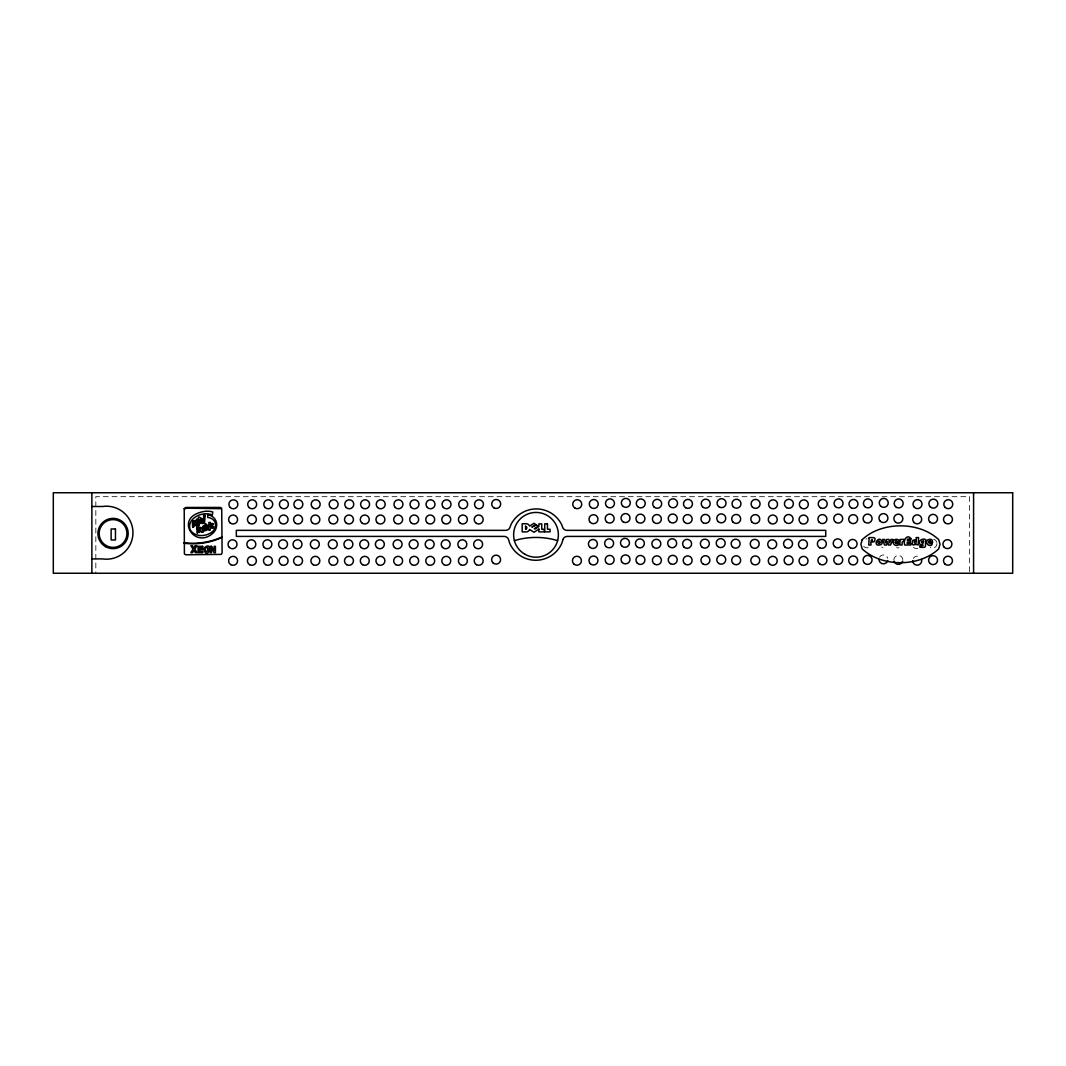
<?xml version="1.0" encoding="UTF-8"?>
<svg xmlns="http://www.w3.org/2000/svg" width="1066" height="1066" viewBox="0 0 1066 1066"><rect width="100%" height="100%" fill="white"/><g stroke="black" fill="none" stroke-linecap="round" stroke-linejoin="round"><path stroke-width="0.75" stroke-dasharray="5 3.75" d="M969.62 571.589L969.62 496.689L95.833 496.689L95.833 573.255M879.543 557.145A4.491 4.491 0 0 1 887.778 558.238M893.868 559.956A4.491 4.491 0 0 1 898.358 555.466A4.491 4.491 0 0 1 902.862 559.956M898.984 547.737A4.491 4.491 0 0 1 896.653 547.737M882.888 547.338A4.491 4.491 0 0 1 881.729 547.178M868.204 547.684A4.491 4.491 0 0 1 863.154 545.592M865.885 539.01A4.491 4.491 0 0 1 867.044 538.863M937.001 543.593A4.491 4.491 0 0 1 930.258 547.484M933.669 539.249A4.491 4.491 0 0 1 936.841 542.434M917.826 548.444A4.491 4.491 0 0 1 913.482 547.271M913.322 558.411A4.491 4.491 0 0 1 919.452 556.758"/><path stroke-width="1.5" d="M184.738 509.188L186.004 508.162L221.128 508.682M91.876 506.497L102.509 506.497A26.503 26.503 0 0 1 132.957 532.694A26.503 26.503 0 0 1 102.509 558.904L91.876 558.904M973.578 492.745L973.578 573.255M91.876 492.745L91.876 573.255M887.778 560.556A4.491 4.491 0 0 1 878.944 559.397M902.702 561.116A4.491 4.491 0 0 1 894.028 561.116M222.101 536.891A70.503 70.503 0 0 1 184.005 542.674M222.101 537.437A70.503 70.503 0 0 1 184.005 543.234M921.557 559.49A4.491 4.491 0 0 1 917.799 565.113A4.491 4.491 0 0 1 912.723 560.649M514.398 540.609A75.18 75.18 0 0 1 557.611 540.609M900.077 540.435L899.851 545.019L902.049 545.019L902.222 541.968L904.061 541.182L903.995 539.369L900.064 539.449L900.077 540.435M199.915 519.648L199.209 525.391L198.489 519.822L197.277 520.328L196.424 519.289L198.476 518.676L198.449 517.17L199.342 517.077L201.367 518.342L199.915 519.648M207.71 514.905L207.697 517.45A9.741 9.741 0 0 1 212.534 519.222L213.6 520.155A7.302 7.302 0 0 1 215.585 524.778L215.212 527.337A10.42 10.42 0 0 1 209.895 533.386C204.592 536.278 197.237 536.664 192.453 532.494A9.288 9.288 0 0 1 189.948 529.136C186.963 517.876 203.366 510.641 212.334 515.078L212.787 511.933L210.215 511.387A21.986 21.986 0 0 0 199.848 512.519C175.104 519.768 195.571 549.643 213.267 532.867A11.313 11.313 0 0 0 216.518 526.764C217.77 521.141 213.52 515.251 207.71 514.905M869.096 538.343L868.777 545.019L871.002 545.019C870.016 538.65 874.053 537.997 871.722 542.181L874.413 541.568L875.106 538.996A1.865 1.865 0 0 0 874.613 538.143A1.972 1.972 0 0 0 873.72 537.637L869.083 537.57L869.096 538.343M205.192 515.424L204.445 523.579L203.513 515.318L205.192 515.424M206.617 525.938L205.885 530.748L205.205 525.698L206.617 525.938M925.555 543.74L925.435 546.165A1.732 1.732 0 0 1 924.369 547.404L919.931 547.324L919.838 545.699C923.809 546.951 924.449 543.847 920.358 544.753C916.827 541.488 922.476 537.624 925.808 539.609L925.555 543.74M193.812 522.993L193.692 527.15L192.666 527.377L192.413 522.58L193.812 522.993M210.308 522.527L210.109 530.295L209.109 530.122C209.775 527.763 206.098 532.28 206.844 528.03C206.191 525.285 210.308 525.311 208.776 522.487L210.308 522.527M198.036 528.563L197.41 533.413L196.624 528.323L198.036 528.563M911.124 538.823L907.419 539.183L907.353 540.449L910.484 540.422L910.377 542.088L907.246 542.114L907.179 543.447L910.924 543.354L910.817 545.019L904.714 545.019C902.729 539.569 907.819 533.6 911.124 538.823M916.36 537.57L916.307 539.396L912.496 540.529L912.23 544.046A2.172 2.172 0 0 0 913.295 544.979L916.174 544.326L918.172 545.019L918.572 537.57L916.36 537.57M895.24 542.447L896.12 543.673L898.638 543.38L898.372 544.966C893.894 547.578 890.67 540.289 895.667 539.343A4.784 4.784 0 0 1 897.452 539.449A2.199 2.199 0 0 1 898.745 540.342L899.064 542.447L895.24 542.447M897.092 541.461C893.535 543.047 896.493 538.983 897.092 541.461M928.779 542.447L929.659 543.673L932.177 543.38L931.911 544.966C927.433 547.578 924.209 540.289 929.206 539.343A4.784 4.784 0 0 1 930.991 539.449A2.199 2.199 0 0 1 932.284 540.342L932.603 542.447L928.779 542.447M930.631 541.461C927.074 543.047 930.032 538.983 930.631 541.461M923.582 540.982C923.849 546.378 918.879 540.795 923.582 540.982M204.819 549.017C207.15 557.358 210.069 542.861 204.819 549.017M916.227 540.808C916.733 546.485 911.257 540.848 916.227 540.808M203.513 548.777C208.376 563.394 213.68 537.744 203.513 548.777M882.275 542.154L882.088 543.26A2.758 2.758 0 0 1 880.982 544.646C871.015 547.884 878.97 533.2 882.275 542.154M211.987 525.218L212.574 524.206L211.987 525.218M208.283 526.844L208.11 528.829L208.909 525.991L208.283 526.844M199.982 529.655L199.275 532.534L198.542 527.177L200.022 527.177L200.035 528.443L201.714 527.697C203.593 535.678 200.048 531.428 199.982 529.655M210.722 525.112L210.988 527.963L213.12 528.203L213.72 526.737L212.027 527.497L211.774 526.591L213.56 523.832L211.734 523.406L210.722 525.112M195.664 523.046L194.918 525.938L194.225 520.568L195.704 520.568L195.731 521.834L197.383 521.074L197.796 525.844L196.864 525.751L196.251 522.22L195.664 523.046M201.78 520.301C201.461 522.5 203.446 517.756 201.78 520.301M200.555 520.075L200.714 523.206L202.767 523.553C205.432 520.501 199.036 523.579 202.767 521.021L202.9 518.622L201.234 518.849L200.555 520.075M184.218 508.535L184.391 553.96L185.857 554.773L221.288 554.387L222.101 552.921L221.715 508.269L220.249 507.456L185.857 507.456L184.218 508.535M203.593 527.87L204.952 529.989L203.153 532.161L202.567 531.534L203.686 529.655L202.22 527.603L203.153 526.058C204.765 524.166 205.405 527.377 203.593 527.87M562.928 539.609L562.009 542.821A28.476 28.476 0 0 1 509.508 542.821L508.629 539.769A4.637 4.637 0 0 0 504.165 536.411L236.332 536.411L236.332 530.348L505.764 530.348A4.424 4.424 0 0 0 509.908 527.47L511.014 524.499A28.342 28.342 0 0 1 561.622 524.499L562.715 527.43A4.491 4.491 0 0 0 566.925 530.348L825.737 530.348L825.737 536.411L567.179 536.411A4.424 4.424 0 0 0 562.928 539.609M862.221 539.623L860.875 544.26L862.221 548.897C881.675 567.285 919.238 567.285 938.693 548.897L940.039 544.26L938.693 539.623C919.238 521.247 881.675 521.247 862.221 539.623M886.006 541.755L885.646 542.874L884.74 539.449L882.701 539.449L884.553 545.019L886.552 545.019L887.738 541.728L888.498 545.019L890.576 545.019L892.935 539.449L890.91 539.449L889.737 542.874L888.897 539.449L886.792 539.449L886.006 541.755M879.943 542.887L878.917 543.62L877.944 542.914A2.025 2.025 0 0 1 877.998 541.621L879.037 540.915L880.063 541.808A2.092 2.092 0 0 1 879.943 542.887M195.358 545.685L193.932 548.137L192.506 545.685L190.841 545.685L193.039 549.11L190.841 552.694L192.506 552.694L193.932 550.269L195.371 552.694L197.037 552.694L194.825 549.11L197.037 545.685L195.358 545.685M192.653 520.941L193.266 522.167L193.932 521.381L192.653 520.941M196.983 526.804C195.784 529.362 200.048 526.591 196.983 526.804M205.725 523.952C204.206 524.765 206.498 526.271 206.804 524.685L205.725 523.952M538.876 529.096L533.986 532.294L529.589 529.482A3.544 3.544 0 0 1 526.231 531.881L522.18 531.881L522.18 523.766L526.231 523.766A3.638 3.638 0 0 1 529.629 526.111L533.986 523.286L535.785 524.539L531.854 527.097L536.385 525.005L538.183 526.164L534.332 528.656L534.919 529.016L538.876 526.551L538.876 523.872L541.755 523.872L541.755 529.296L544.233 529.296L544.233 531.881L538.876 531.881L538.876 529.096M1012.7 492.745L53.3 492.745L53.3 573.255L1012.7 573.255L1012.7 492.745M547.458 523.832L544.739 523.832L544.739 531.841L550.056 531.841L550.056 529.242L547.458 529.242L547.458 523.832M525.578 526.258L525.578 529.389A1.599 1.599 0 0 0 525.578 526.258M115.461 528.989L111.131 528.989L111.131 539.969L115.461 539.969L115.461 528.989M202.713 546.325L198.089 546.325L198.089 552.694L202.873 552.694L202.873 551.522L199.382 551.522L199.382 549.869L202.433 549.869L202.433 548.79L199.382 548.79L199.382 547.431L202.713 547.431L202.713 546.325M211.561 546.325L210.189 546.325L210.189 552.694L211.481 552.694L211.481 548.31L214.079 552.694L215.439 552.694L215.439 546.325L214.146 546.325L214.146 550.696L211.561 546.325M105.481 546.618A15.137 15.137 0 0 0 128.186 533.506A15.137 15.137 0 0 0 105.481 520.395A15.137 15.137 0 0 0 105.481 546.618M106.107 545.525A13.871 13.871 0 0 0 126.921 533.506A13.871 13.871 0 0 0 106.107 521.487A13.871 13.871 0 0 0 106.107 545.525M653.165 546.951A4.491 4.491 0 0 0 660.68 544.939A4.491 4.491 0 0 0 655.177 539.436A4.491 4.491 0 0 0 653.165 546.951M719.004 563.568A4.491 4.491 0 0 0 725.746 559.677A4.491 4.491 0 0 0 719.004 555.786A4.491 4.491 0 0 0 719.004 563.568M653.711 522.18A4.491 4.491 0 0 0 661.226 520.168A4.491 4.491 0 0 0 655.723 514.678A4.491 4.491 0 0 0 653.711 522.18M880.569 506.044A4.491 4.491 0 0 0 888.085 504.031A4.491 4.491 0 0 0 882.581 498.528A4.491 4.491 0 0 0 880.569 506.044M864.419 521.767A4.491 4.491 0 0 0 871.935 519.755A4.491 4.491 0 0 0 866.431 514.252A4.491 4.491 0 0 0 864.419 521.767M880.263 521.261A4.491 4.491 0 0 0 887.778 519.249A4.491 4.491 0 0 0 882.275 513.745A4.491 4.491 0 0 0 880.263 521.261M895.493 506.603A4.491 4.491 0 0 0 903.009 504.591A4.491 4.491 0 0 0 897.505 499.088A4.491 4.491 0 0 0 895.493 506.603M719.31 507.043A4.491 4.491 0 0 0 726.053 503.152A4.491 4.491 0 0 0 719.31 499.261A4.491 4.491 0 0 0 719.31 507.043M864.726 506.55A4.491 4.491 0 0 0 872.241 504.538A4.491 4.491 0 0 0 866.738 499.048A4.491 4.491 0 0 0 864.726 506.55M864.419 563.075A4.491 4.491 0 0 0 871.935 561.062A4.491 4.491 0 0 0 866.431 555.559A4.491 4.491 0 0 0 864.419 563.075M733.008 522.1A4.491 4.491 0 0 0 740.524 520.088A4.491 4.491 0 0 0 735.02 514.585A4.491 4.491 0 0 0 733.008 522.1M622.344 562.555A4.491 4.491 0 0 0 629.859 560.543A4.491 4.491 0 0 0 624.356 555.04A4.491 4.491 0 0 0 622.344 562.555M622.651 506.03A4.491 4.491 0 0 0 630.166 504.018A4.491 4.491 0 0 0 624.663 498.515A4.491 4.491 0 0 0 622.651 506.03M621.798 546.005A4.491 4.491 0 0 0 629.313 543.98A4.491 4.491 0 0 0 623.81 538.49A4.491 4.491 0 0 0 621.798 546.005M606.807 506.537A4.491 4.491 0 0 0 614.322 504.524A4.491 4.491 0 0 0 608.819 499.021A4.491 4.491 0 0 0 606.807 506.537M606.501 521.754A4.491 4.491 0 0 0 614.016 519.742A4.491 4.491 0 0 0 608.513 514.238A4.491 4.491 0 0 0 606.501 521.754M654.644 564.207A4.491 4.491 0 0 0 661.386 560.33A4.491 4.491 0 0 0 654.644 556.439A4.491 4.491 0 0 0 654.644 564.207M605.954 546.512A4.491 4.491 0 0 0 613.47 544.499A4.491 4.491 0 0 0 607.966 538.996A4.491 4.491 0 0 0 605.954 546.512M669.555 521.674A4.491 4.491 0 0 0 677.07 519.662A4.491 4.491 0 0 0 671.58 514.158A4.491 4.491 0 0 0 669.555 521.674M683.932 547.005A4.491 4.491 0 0 0 691.448 544.979A4.491 4.491 0 0 0 685.944 539.489A4.491 4.491 0 0 0 683.932 547.005M606.501 563.061A4.491 4.491 0 0 0 614.016 561.049A4.491 4.491 0 0 0 608.513 555.546A4.491 4.491 0 0 0 606.501 563.061M732.462 546.858A4.491 4.491 0 0 0 739.977 544.846A4.491 4.491 0 0 0 734.474 539.343A4.491 4.491 0 0 0 732.462 546.858M733.315 506.896A4.491 4.491 0 0 0 740.83 504.884A4.491 4.491 0 0 0 735.327 499.381A4.491 4.491 0 0 0 733.315 506.896M733.008 563.421A4.491 4.491 0 0 0 740.524 561.409A4.491 4.491 0 0 0 735.02 555.906A4.491 4.491 0 0 0 733.008 563.421M800.659 507.523A4.491 4.491 0 0 0 808.175 505.497A4.491 4.491 0 0 0 802.671 500.007A4.491 4.491 0 0 0 800.659 507.523M623.277 521.954A4.491 4.491 0 0 0 630.019 518.063A4.491 4.491 0 0 0 623.277 514.172A4.491 4.491 0 0 0 623.277 521.954M929.885 563.328A4.491 4.491 0 0 0 937.4 561.302A4.491 4.491 0 0 0 931.897 555.812A4.491 4.491 0 0 0 929.885 563.328M930.192 506.803A4.491 4.491 0 0 0 937.707 504.791A4.491 4.491 0 0 0 932.204 499.288A4.491 4.491 0 0 0 930.192 506.803M636.722 546.565A4.491 4.491 0 0 0 644.237 544.553A4.491 4.491 0 0 0 638.734 539.05A4.491 4.491 0 0 0 636.722 546.565M637.575 506.59A4.491 4.491 0 0 0 645.09 504.578A4.491 4.491 0 0 0 639.587 499.075A4.491 4.491 0 0 0 637.575 506.59M637.268 521.807A4.491 4.491 0 0 0 644.783 519.782A4.491 4.491 0 0 0 639.294 514.292A4.491 4.491 0 0 0 637.268 521.807M684.492 522.233A4.491 4.491 0 0 0 692.007 520.221A4.491 4.491 0 0 0 686.504 514.718A4.491 4.491 0 0 0 684.492 522.233M703.16 564.074A4.491 4.491 0 0 0 709.903 560.183A4.491 4.491 0 0 0 703.16 556.305A4.491 4.491 0 0 0 703.16 564.074M703.174 522.766A4.491 4.491 0 0 0 709.903 518.875A4.491 4.491 0 0 0 703.174 514.985A4.491 4.491 0 0 0 703.174 522.766M718.084 521.54A4.491 4.491 0 0 0 725.6 519.528A4.491 4.491 0 0 0 720.096 514.025A4.491 4.491 0 0 0 718.084 521.54M637.268 563.115A4.491 4.491 0 0 0 644.783 561.102A4.491 4.491 0 0 0 639.28 555.599A4.491 4.491 0 0 0 637.268 563.115M685.718 507.749A4.491 4.491 0 0 0 692.46 503.858A4.491 4.491 0 0 0 685.718 499.967A4.491 4.491 0 0 0 685.718 507.749M684.479 563.554A4.491 4.491 0 0 0 691.994 561.542A4.491 4.491 0 0 0 686.491 556.039A4.491 4.491 0 0 0 684.479 563.554M769.572 563.994A4.491 4.491 0 0 0 777.087 561.969A4.491 4.491 0 0 0 771.584 556.479A4.491 4.491 0 0 0 769.572 563.994M785.429 522.167A4.491 4.491 0 0 0 792.944 520.155A4.491 4.491 0 0 0 787.441 514.651A4.491 4.491 0 0 0 785.429 522.167M770.505 523.393A4.491 4.491 0 0 0 777.247 519.502A4.491 4.491 0 0 0 770.505 515.611A4.491 4.491 0 0 0 770.505 523.393M785.415 563.474A4.491 4.491 0 0 0 792.931 561.462A4.491 4.491 0 0 0 787.428 555.959A4.491 4.491 0 0 0 785.415 563.474M769.026 547.431A4.491 4.491 0 0 0 776.541 545.419A4.491 4.491 0 0 0 771.038 539.916A4.491 4.491 0 0 0 769.026 547.431M786.655 507.669A4.491 4.491 0 0 0 793.397 503.778A4.491 4.491 0 0 0 786.655 499.887A4.491 4.491 0 0 0 786.655 507.669M769.879 507.469A4.491 4.491 0 0 0 777.394 505.457A4.491 4.491 0 0 0 771.891 499.954A4.491 4.491 0 0 0 769.879 507.469M784.869 546.925A4.491 4.491 0 0 0 792.384 544.913A4.491 4.491 0 0 0 786.881 539.409A4.491 4.491 0 0 0 784.869 546.925M394.98 522.673A4.491 4.491 0 0 0 402.495 520.661A4.491 4.491 0 0 0 396.992 515.171A4.491 4.491 0 0 0 394.98 522.673M249.631 564.7A4.491 4.491 0 0 0 256.373 560.823A4.491 4.491 0 0 0 249.631 556.932A4.491 4.491 0 0 0 249.631 564.7M331.086 564.7A4.491 4.491 0 0 0 337.829 560.823A4.491 4.491 0 0 0 331.086 556.932A4.491 4.491 0 0 0 331.086 564.7M476.449 523.393A4.491 4.491 0 0 0 483.191 519.502A4.491 4.491 0 0 0 476.449 515.611A4.491 4.491 0 0 0 476.449 523.393M476.449 564.7A4.491 4.491 0 0 0 483.178 560.823A4.491 4.491 0 0 0 476.449 556.932A4.491 4.491 0 0 0 476.449 564.7M281.344 564.7A4.491 4.491 0 0 0 288.087 560.823A4.491 4.491 0 0 0 281.344 556.932A4.491 4.491 0 0 0 281.344 564.7M280.718 507.469A4.491 4.491 0 0 0 288.233 505.457A4.491 4.491 0 0 0 282.73 499.954A4.491 4.491 0 0 0 280.718 507.469M395.899 564.7A4.491 4.491 0 0 0 402.642 560.823A4.491 4.491 0 0 0 395.899 556.932A4.491 4.491 0 0 0 395.899 564.7M248.151 547.444A4.491 4.491 0 0 0 255.667 545.432A4.491 4.491 0 0 0 250.164 539.929A4.491 4.491 0 0 0 248.151 547.444M248.711 522.673A4.491 4.491 0 0 0 256.226 520.661A4.491 4.491 0 0 0 250.723 515.171A4.491 4.491 0 0 0 248.711 522.673M279.865 547.444A4.491 4.491 0 0 0 287.38 545.432A4.491 4.491 0 0 0 281.877 539.929A4.491 4.491 0 0 0 279.865 547.444M459.166 547.444A4.491 4.491 0 0 0 466.681 545.432A4.491 4.491 0 0 0 461.178 539.929A4.491 4.491 0 0 0 459.166 547.444M280.411 522.673A4.491 4.491 0 0 0 287.927 520.661A4.491 4.491 0 0 0 282.437 515.171A4.491 4.491 0 0 0 280.411 522.673M395.273 507.469A4.491 4.491 0 0 0 402.788 505.457A4.491 4.491 0 0 0 397.298 499.954A4.491 4.491 0 0 0 395.273 507.469M345.237 547.444A4.491 4.491 0 0 0 352.753 545.432A4.491 4.491 0 0 0 347.263 539.929A4.491 4.491 0 0 0 345.237 547.444M249.004 507.469A4.491 4.491 0 0 0 256.52 505.457A4.491 4.491 0 0 0 251.016 499.954A4.491 4.491 0 0 0 249.004 507.469M345.797 522.673A4.491 4.491 0 0 0 353.312 520.661A4.491 4.491 0 0 0 347.809 515.171A4.491 4.491 0 0 0 345.797 522.673M459.713 522.673A4.491 4.491 0 0 0 467.228 520.661A4.491 4.491 0 0 0 461.725 515.171A4.491 4.491 0 0 0 459.713 522.673M460.645 564.7A4.491 4.491 0 0 0 467.374 560.823A4.491 4.491 0 0 0 460.645 556.932A4.491 4.491 0 0 0 460.645 564.7M346.716 564.7A4.491 4.491 0 0 0 353.459 560.823A4.491 4.491 0 0 0 346.716 556.932A4.491 4.491 0 0 0 346.716 564.7M330.46 507.469A4.491 4.491 0 0 0 337.975 505.457A4.491 4.491 0 0 0 332.472 499.954A4.491 4.491 0 0 0 330.46 507.469M346.104 507.469A4.491 4.491 0 0 0 353.619 505.457A4.491 4.491 0 0 0 348.116 499.954A4.491 4.491 0 0 0 346.104 507.469M329.607 547.444A4.491 4.491 0 0 0 337.123 545.432A4.491 4.491 0 0 0 331.619 539.929A4.491 4.491 0 0 0 329.607 547.444M460.019 507.469A4.491 4.491 0 0 0 467.534 505.457A4.491 4.491 0 0 0 462.031 499.954A4.491 4.491 0 0 0 460.019 507.469M394.42 547.444A4.491 4.491 0 0 0 401.935 545.432A4.491 4.491 0 0 0 396.432 539.929A4.491 4.491 0 0 0 394.42 547.444M330.154 522.673A4.491 4.491 0 0 0 337.669 520.661A4.491 4.491 0 0 0 332.166 515.171A4.491 4.491 0 0 0 330.154 522.673M474.97 547.444A4.491 4.491 0 0 0 482.485 545.432A4.491 4.491 0 0 0 476.982 539.929A4.491 4.491 0 0 0 474.97 547.444M590.604 507.176A4.491 4.491 0 0 0 598.106 505.151A4.491 4.491 0 0 0 592.616 499.661A4.491 4.491 0 0 0 590.604 507.176M590.284 563.687A4.491 4.491 0 0 0 597.799 561.675A4.491 4.491 0 0 0 592.31 556.172A4.491 4.491 0 0 0 590.284 563.687M589.738 547.138A4.491 4.491 0 0 0 597.253 545.126A4.491 4.491 0 0 0 591.75 539.623A4.491 4.491 0 0 0 589.738 547.138M377.244 522.673A4.491 4.491 0 0 0 384.759 520.661A4.491 4.491 0 0 0 379.256 515.171A4.491 4.491 0 0 0 377.244 522.673M411.942 564.7A4.491 4.491 0 0 0 418.671 560.823A4.491 4.491 0 0 0 411.942 556.932A4.491 4.491 0 0 0 411.942 564.7M376.684 547.444A4.491 4.491 0 0 0 384.2 545.432A4.491 4.491 0 0 0 378.697 539.929A4.491 4.491 0 0 0 376.684 547.444M411.316 507.469A4.491 4.491 0 0 0 418.831 505.457A4.491 4.491 0 0 0 413.328 499.954A4.491 4.491 0 0 0 411.316 507.469M295.815 564.7A4.491 4.491 0 0 0 302.557 560.823A4.491 4.491 0 0 0 295.815 556.932A4.491 4.491 0 0 0 295.815 564.7M312.498 507.469A4.491 4.491 0 0 0 320.013 505.457A4.491 4.491 0 0 0 314.51 499.954A4.491 4.491 0 0 0 312.498 507.469M378.163 564.7A4.491 4.491 0 0 0 384.906 560.823A4.491 4.491 0 0 0 378.163 556.932A4.491 4.491 0 0 0 378.163 564.7M377.537 507.469A4.491 4.491 0 0 0 385.053 505.457A4.491 4.491 0 0 0 379.549 499.954A4.491 4.491 0 0 0 377.537 507.469M229.91 522.673A4.491 4.491 0 0 0 237.425 520.661A4.491 4.491 0 0 0 231.922 515.171A4.491 4.491 0 0 0 229.91 522.673M426.493 547.444A4.491 4.491 0 0 0 434.009 545.432A4.491 4.491 0 0 0 428.505 539.929A4.491 4.491 0 0 0 426.493 547.444M313.124 564.7A4.491 4.491 0 0 0 319.853 560.823A4.491 4.491 0 0 0 313.124 556.932A4.491 4.491 0 0 0 313.124 564.7M230.216 507.469A4.491 4.491 0 0 0 237.731 505.457A4.491 4.491 0 0 0 232.228 499.954A4.491 4.491 0 0 0 230.216 507.469M443.083 522.673A4.491 4.491 0 0 0 450.598 520.661A4.491 4.491 0 0 0 445.095 515.171A4.491 4.491 0 0 0 443.083 522.673M229.35 547.444A4.491 4.491 0 0 0 236.865 545.432A4.491 4.491 0 0 0 231.362 539.929A4.491 4.491 0 0 0 229.35 547.444M427.972 564.7A4.491 4.491 0 0 0 434.701 560.823A4.491 4.491 0 0 0 427.972 556.932A4.491 4.491 0 0 0 427.972 564.7M444.002 564.7A4.491 4.491 0 0 0 450.745 560.823A4.491 4.491 0 0 0 444.002 556.932A4.491 4.491 0 0 0 444.002 564.7M295.189 507.469A4.491 4.491 0 0 0 302.704 505.457A4.491 4.491 0 0 0 297.201 499.954A4.491 4.491 0 0 0 295.189 507.469M410.463 547.444A4.491 4.491 0 0 0 417.979 545.432A4.491 4.491 0 0 0 412.475 539.929A4.491 4.491 0 0 0 410.463 547.444M411.01 522.673A4.491 4.491 0 0 0 418.525 520.661A4.491 4.491 0 0 0 413.022 515.171A4.491 4.491 0 0 0 411.01 522.673M442.523 547.444A4.491 4.491 0 0 0 450.039 545.432A4.491 4.491 0 0 0 444.535 539.929A4.491 4.491 0 0 0 442.523 547.444M427.04 522.673A4.491 4.491 0 0 0 434.555 520.661A4.491 4.491 0 0 0 429.052 515.171A4.491 4.491 0 0 0 427.04 522.673M427.346 507.469A4.491 4.491 0 0 0 434.861 505.457A4.491 4.491 0 0 0 429.358 499.954A4.491 4.491 0 0 0 427.346 507.469M493.944 507.856A4.491 4.491 0 0 0 500.687 503.965A4.491 4.491 0 0 0 493.944 500.074A4.491 4.491 0 0 0 493.944 507.856M475.822 507.469A4.491 4.491 0 0 0 483.338 505.457A4.491 4.491 0 0 0 477.835 499.954A4.491 4.491 0 0 0 475.822 507.469M230.829 564.7A4.491 4.491 0 0 0 237.571 560.823A4.491 4.491 0 0 0 230.829 556.932A4.491 4.491 0 0 0 230.829 564.7M443.376 507.469A4.491 4.491 0 0 0 450.891 505.457A4.491 4.491 0 0 0 445.401 499.954A4.491 4.491 0 0 0 443.376 507.469M492.945 562.808A4.491 4.491 0 0 0 500.447 560.796A4.491 4.491 0 0 0 494.957 555.293A4.491 4.491 0 0 0 492.945 562.808M669.861 506.47A4.491 4.491 0 0 0 677.376 504.458A4.491 4.491 0 0 0 671.873 498.955A4.491 4.491 0 0 0 669.861 506.47M751.557 547.018A4.491 4.491 0 0 0 759.072 545.006A4.491 4.491 0 0 0 753.569 539.503A4.491 4.491 0 0 0 751.557 547.018M752.103 563.581A4.491 4.491 0 0 0 759.618 561.555A4.491 4.491 0 0 0 754.115 556.066A4.491 4.491 0 0 0 752.103 563.581M669.008 546.432A4.491 4.491 0 0 0 676.524 544.42A4.491 4.491 0 0 0 671.02 538.916A4.491 4.491 0 0 0 669.008 546.432M654.018 506.976A4.491 4.491 0 0 0 661.533 504.964A4.491 4.491 0 0 0 656.03 499.461A4.491 4.491 0 0 0 654.018 506.976M752.409 507.056A4.491 4.491 0 0 0 759.925 505.044A4.491 4.491 0 0 0 754.422 499.541A4.491 4.491 0 0 0 752.409 507.056M752.103 522.26A4.491 4.491 0 0 0 759.618 520.248A4.491 4.491 0 0 0 754.128 514.745A4.491 4.491 0 0 0 752.103 522.26M670.487 563.701A4.491 4.491 0 0 0 677.23 559.81A4.491 4.491 0 0 0 670.487 555.919A4.491 4.491 0 0 0 670.487 563.701M265.701 564.7A4.491 4.491 0 0 0 272.443 560.823A4.491 4.491 0 0 0 265.701 556.932A4.491 4.491 0 0 0 265.701 564.7M265.088 507.469A4.491 4.491 0 0 0 272.603 505.457A4.491 4.491 0 0 0 267.1 499.954A4.491 4.491 0 0 0 265.088 507.469M264.221 547.444A4.491 4.491 0 0 0 271.737 545.432A4.491 4.491 0 0 0 266.233 539.929A4.491 4.491 0 0 0 264.221 547.444M264.781 522.673A4.491 4.491 0 0 0 272.296 520.661A4.491 4.491 0 0 0 266.793 515.171A4.491 4.491 0 0 0 264.781 522.673M836.01 522.473A4.491 4.491 0 0 0 842.74 518.582A4.491 4.491 0 0 0 836.01 514.691A4.491 4.491 0 0 0 836.01 522.473M851.241 507.816A4.491 4.491 0 0 0 857.97 503.925A4.491 4.491 0 0 0 851.241 500.047A4.491 4.491 0 0 0 851.241 507.816M835.384 506.55A4.491 4.491 0 0 0 842.9 504.538A4.491 4.491 0 0 0 837.396 499.035A4.491 4.491 0 0 0 835.384 506.55M850.375 547.791A4.491 4.491 0 0 0 857.117 543.9A4.491 4.491 0 0 0 850.375 540.009A4.491 4.491 0 0 0 850.375 547.791M850.002 563.634A4.491 4.491 0 0 0 857.517 561.622A4.491 4.491 0 0 0 852.014 556.119A4.491 4.491 0 0 0 850.002 563.634M819.607 547.737A4.491 4.491 0 0 0 826.35 543.847A4.491 4.491 0 0 0 819.607 539.956A4.491 4.491 0 0 0 819.607 547.737M834.518 546.512A4.491 4.491 0 0 0 842.033 544.499A4.491 4.491 0 0 0 836.53 538.996A4.491 4.491 0 0 0 834.518 546.512M835.997 563.781A4.491 4.491 0 0 0 842.74 559.89A4.491 4.491 0 0 0 835.997 555.999A4.491 4.491 0 0 0 835.997 563.781M819.234 522.26A4.491 4.491 0 0 0 826.75 520.248A4.491 4.491 0 0 0 821.246 514.745A4.491 4.491 0 0 0 819.234 522.26M820.46 507.776A4.491 4.491 0 0 0 827.203 503.885A4.491 4.491 0 0 0 820.46 499.994A4.491 4.491 0 0 0 820.46 507.776M820.154 564.287A4.491 4.491 0 0 0 826.896 560.396A4.491 4.491 0 0 0 820.154 556.519A4.491 4.491 0 0 0 820.154 564.287M850.002 522.313A4.491 4.491 0 0 0 857.517 520.301A4.491 4.491 0 0 0 852.014 514.798A4.491 4.491 0 0 0 850.002 522.313M801.286 523.446A4.491 4.491 0 0 0 808.015 519.555A4.491 4.491 0 0 0 801.286 515.664A4.491 4.491 0 0 0 801.286 523.446M573.748 563.914A4.491 4.491 0 0 0 581.263 561.902A4.491 4.491 0 0 0 575.76 556.399A4.491 4.491 0 0 0 573.748 563.914M914.348 507.309A4.491 4.491 0 0 0 921.863 505.297A4.491 4.491 0 0 0 916.36 499.794A4.491 4.491 0 0 0 914.348 507.309M717.525 546.298A4.491 4.491 0 0 0 725.04 544.286A4.491 4.491 0 0 0 719.55 538.783A4.491 4.491 0 0 0 717.525 546.298M701.681 546.818A4.491 4.491 0 0 0 709.196 544.793A4.491 4.491 0 0 0 703.693 539.303A4.491 4.491 0 0 0 701.681 546.818M914.042 522.513A4.491 4.491 0 0 0 921.557 520.501A4.491 4.491 0 0 0 916.054 514.998A4.491 4.491 0 0 0 914.042 522.513M702.547 506.843A4.491 4.491 0 0 0 710.063 504.831A4.491 4.491 0 0 0 704.559 499.328A4.491 4.491 0 0 0 702.547 506.843M799.793 547.484A4.491 4.491 0 0 0 807.308 545.472A4.491 4.491 0 0 0 801.805 539.969A4.491 4.491 0 0 0 799.793 547.484M574.987 508.109A4.491 4.491 0 0 0 581.73 504.218A4.491 4.491 0 0 0 574.987 500.327A4.491 4.491 0 0 0 574.987 508.109M294.896 522.673A4.491 4.491 0 0 0 302.411 520.661A4.491 4.491 0 0 0 296.908 515.171A4.491 4.491 0 0 0 294.896 522.673M361.054 547.444A4.491 4.491 0 0 0 368.57 545.432A4.491 4.491 0 0 0 363.066 539.929A4.491 4.491 0 0 0 361.054 547.444M590.298 522.38A4.491 4.491 0 0 0 597.813 520.368A4.491 4.491 0 0 0 592.31 514.865A4.491 4.491 0 0 0 590.298 522.38M361.601 522.673A4.491 4.491 0 0 0 369.116 520.661A4.491 4.491 0 0 0 363.613 515.171A4.491 4.491 0 0 0 361.601 522.673M294.336 547.444A4.491 4.491 0 0 0 301.851 545.432A4.491 4.491 0 0 0 296.348 539.929A4.491 4.491 0 0 0 294.336 547.444M362.533 564.7A4.491 4.491 0 0 0 369.262 560.823A4.491 4.491 0 0 0 362.533 556.932A4.491 4.491 0 0 0 362.533 564.7M361.907 507.469A4.491 4.491 0 0 0 369.422 505.457A4.491 4.491 0 0 0 363.919 499.954A4.491 4.491 0 0 0 361.907 507.469M896.12 522.527A4.491 4.491 0 0 0 902.862 518.636A4.491 4.491 0 0 0 896.12 514.745A4.491 4.491 0 0 0 896.12 522.527M929.885 522.007A4.491 4.491 0 0 0 937.4 519.995A4.491 4.491 0 0 0 931.897 514.492A4.491 4.491 0 0 0 929.885 522.007M801.272 564.753A4.491 4.491 0 0 0 808.015 560.863A4.491 4.491 0 0 0 801.272 556.972A4.491 4.491 0 0 0 801.272 564.753M311.645 547.444A4.491 4.491 0 0 0 319.16 545.432A4.491 4.491 0 0 0 313.657 539.929A4.491 4.491 0 0 0 311.645 547.444M312.191 522.673A4.491 4.491 0 0 0 319.707 520.661A4.491 4.491 0 0 0 314.204 515.171A4.491 4.491 0 0 0 312.191 522.673M524.818 554.2A22.373 22.373 0 0 0 558.384 534.812A22.373 22.373 0 0 0 524.818 515.438A22.373 22.373 0 0 0 524.818 554.2M944.263 547.324A4.491 4.491 0 0 0 951.778 545.312A4.491 4.491 0 0 0 946.275 539.809A4.491 4.491 0 0 0 944.263 547.324M945.116 507.363A4.491 4.491 0 0 0 952.631 505.351A4.491 4.491 0 0 0 947.128 499.847A4.491 4.491 0 0 0 945.116 507.363M944.809 563.887A4.491 4.491 0 0 0 952.324 561.862A4.491 4.491 0 0 0 946.821 556.372A4.491 4.491 0 0 0 944.809 563.887M944.809 522.567A4.491 4.491 0 0 0 952.324 520.554A4.491 4.491 0 0 0 946.821 515.051A4.491 4.491 0 0 0 944.809 522.567"/></g></svg>
